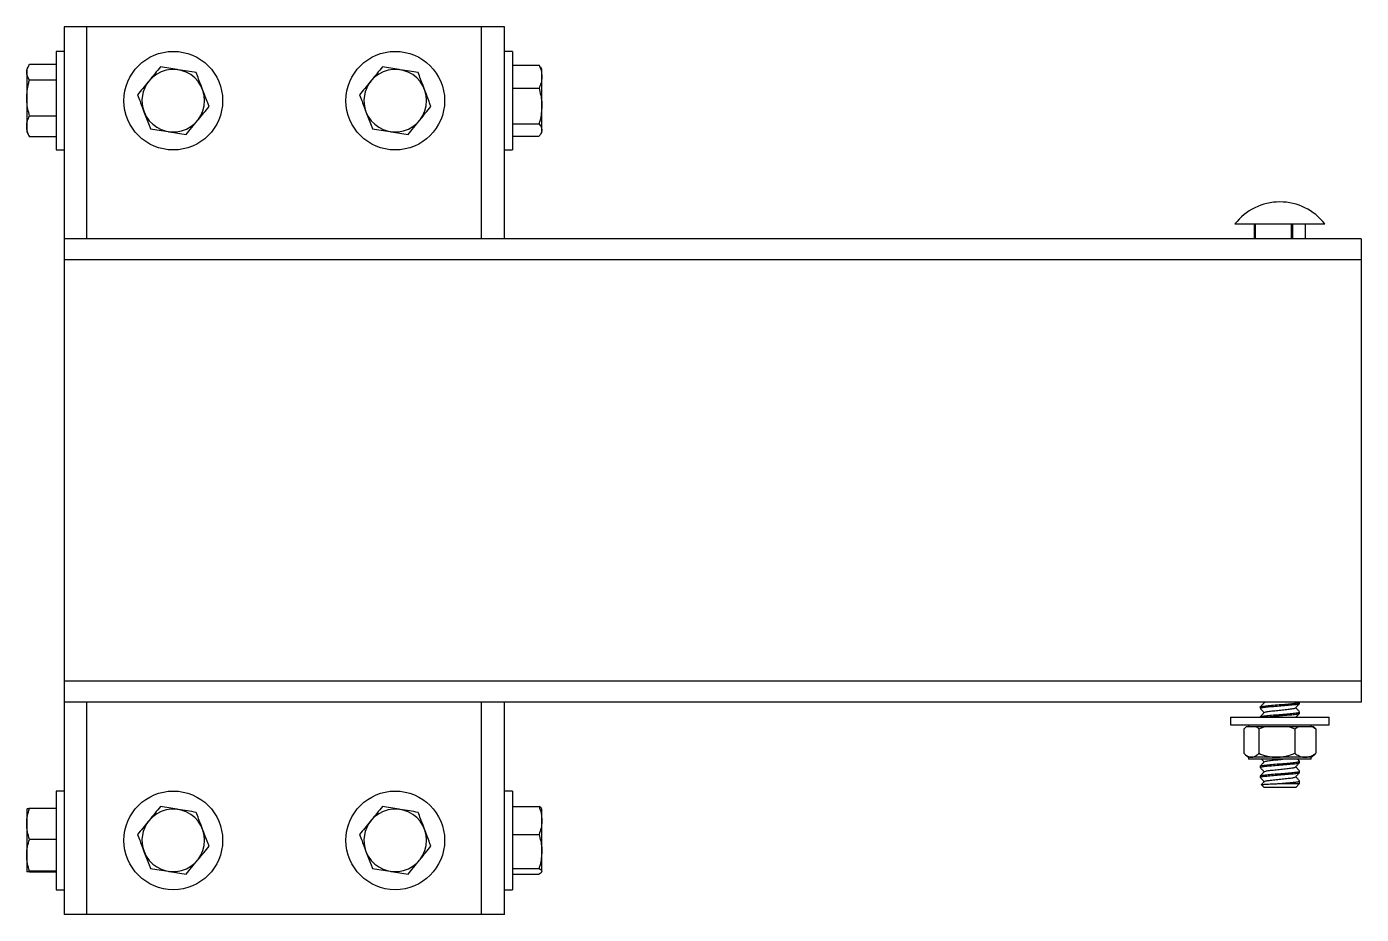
# Model space of a CAD drawing. Header units: millimetres. Extents: x -112 to 159, y -71 to 109.
import ezdxf

# ---------------------------------------------------------------- set-up
doc = ezdxf.new("R2010")
doc.units = ezdxf.units.MM

# ---------------------------------------------------------------- blocks, each defined once
blk = doc.blocks.new('DI_BRACO_S180_COL80_ESQ')
at = {"color": 7, "linetype": 'Continuous', "lineweight": 25}
for p, q in [((-44.65, 180), (-44.65, 0)), ((44.65, 180), (-44.65, 180)), ((-40, 137), (-40, 180)), ((40, 137), (40, 180)), ((44.65, 137), (44.65, 180)), ((-44.65, 175), (-46.25, 175)), ((-46.25, 175), (-46.25, 155)), ((46.25, 175), (44.65, 175)), ((46.25, 175), (46.25, 155)), ((-51.83, 172.02), (-52.22, 171.35)), ((-52.22, 171.35), (-52.22, 158.65)), ((-46.25, 172.31), (-51.65, 172.31)), ((46.25, 172.22), (51.65, 172.22)), ((51.96, 171.76), (51.65, 172.22)), ((52.22, 171.35), (51.98, 171.77)), ((52.22, 158.65), (52.22, 171.35)), ((-46.25, 169.19), (-51.65, 169.19)), ((46.25, 167.52), (51.65, 167.52)), ((-46.25, 161.89), (-51.65, 161.89)), ((46.25, 160.3), (51.65, 160.3)), ((-52.22, 158.65), (-51.83, 157.98)), ((-51.81, 157.99), (-51.65, 157.69)), ((-46.25, 157.69), (-51.65, 157.69)), ((46.25, 157.78), (51.65, 157.78)), ((51.98, 158.23), (52.22, 158.65)), ((-46.25, 155), (-44.65, 155)), ((44.65, 155), (46.25, 155)), ((192.72, 140), (210.97, 140)), ((196.66, 140), (196.66, 137)), ((196.8, 140), (196.8, 137)), ((204.17, 137), (204.17, 140)), ((204.43, 140), (204.43, 137)), ((207.02, 137), (207.02, 140)), ((207.04, 137), (207.04, 140)), ((218.35, 137), (-44.65, 137)), ((218.35, 137), (218.35, 43)), ((218.35, 132.7), (-44.65, 132.7)), ((218.35, 47.3), (-44.65, 47.3)), ((218.35, 43), (-44.65, 43)), ((-40, 0), (-40, 43)), ((40, 0), (40, 43)), ((44.65, 0), (44.65, 43)), ((197.85, 42.03), (197.85, 41.78)), ((198.55, 43), (198.64, 42.91)), ((198.68, 42.94), (198.84, 43)), ((205.85, 42.78), (205.85, 43)), ((205.85, 40.78), (205.85, 41.03)), ((191.85, 40), (191.85, 38.4)), ((191.85, 40), (211.85, 40)), ((191.85, 38.4), (211.85, 38.4)), ((208.7, 37.99), (195, 37.99)), ((195.5, 38.4), (195.5, 37.99)), ((197.55, 37.61), (198.63, 37.99)), ((197.85, 40.03), (197.85, 40)), ((203.76, 37.99), (204.84, 37.61)), ((204.84, 37.61), (205.48, 37.99)), ((208.2, 37.99), (208.2, 38.4)), ((208.5, 37.99), (209.14, 37.61)), ((208.81, 37.91), (208.7, 37.99)), ((211.85, 38.4), (211.85, 40)), ((194.56, 37.61), (194.56, 32.65)), ((197.55, 37.61), (197.55, 32.65)), ((204.84, 37.61), (204.84, 32.65)), ((209.14, 37.61), (209.14, 32.65)), ((194.89, 32.34), (195.5, 31.85)), ((195.5, 31.85), (195.5, 31.47)), ((208.2, 31.85), (195.5, 31.85)), ((208.2, 31.47), (195.5, 31.47)), ((197.85, 30.03), (197.85, 29.78)), ((205.84, 31.06), (205.47, 31.47)), ((205.85, 30.78), (205.85, 31.03)), ((208.2, 31.85), (208.81, 32.34)), ((208.2, 31.47), (208.2, 31.85)), ((197.85, 28.03), (197.85, 27.78)), ((205.85, 28.78), (205.85, 29.03)), ((-44.65, 25), (-46.25, 25)), ((-46.25, 25), (-46.25, 5)), ((46.25, 25), (44.65, 25)), ((46.25, 25), (46.25, 5)), ((198.1, 26.25), (198.65, 25.7)), ((205.05, 25.7), (198.65, 25.7)), ((201.45, 26.5), (205.85, 26.5)), ((205.05, 25.7), (205.85, 26.5)), ((205.85, 26.5), (205.85, 27.03)), ((46.25, 21.86), (51.65, 21.86)), ((-52.22, 21.35), (-52.22, 21.35)), ((-52.22, 21.35), (-52.22, 8.65)), ((-46.25, 21.45), (-51.65, 21.45)), ((52.22, 8.73), (52.22, 21.35)), ((-46.25, 15.2), (-51.65, 15.2)), ((46.25, 16.18), (51.65, 16.18)), ((-46.25, 8.75), (-51.65, 8.75)), ((-46.25, 8.55), (-51.65, 8.55)), ((46.25, 9.32), (51.65, 9.32)), ((46.25, 8.14), (51.65, 8.14)), ((-46.25, 5), (-44.65, 5)), ((44.65, 5), (46.25, 5)), ((44.65, 0), (-44.65, 0))]:
    blk.add_line(p, q, dxfattribs=at)
for centre in [(-22.5, 165), (22.5, 165), (-22.5, 15), (22.5, 15)]:
    blk.add_circle(centre, 10, dxfattribs=at)
for centre, radius, start, end in [((-22.5, 165), 6.35, 200.7452, 140.7452), ((22.5, 165), 6.35, 200.7452, 140.7452), ((-22.5, 165), 6.35, 140.7452, 200.7452), ((22.5, 165), 6.35, 140.7452, 200.7452), ((201.85, 132.92), 11.55, 90.0124, 142.1847), ((201.85, 132.92), 11.55, 37.8153, 89.9876), ((-22.5, 15), 6.35, 140.7452, 200.7452), ((-22.5, 15), 6.35, 200.7452, 140.7452), ((22.5, 15), 6.35, 140.7452, 200.7452), ((22.5, 15), 6.35, 200.7452, 140.7452)]:
    blk.add_arc(centre, radius, start, end, dxfattribs=at)
for points, knots in [([(-52.22, 170.75), (-52.22, 170.79), (-52.21, 171.07), (-52.09, 171.59), (-51.8, 172.07), (-51.65, 172.31)], [0, 0, 0, 0, 0.070076, 0.530777, 1, 1, 1, 1]), ([(-51.65, 169.19), (-51.81, 169.45), (-52.13, 169.96), (-52.19, 170.48), (-52.22, 170.75)], [0, 0, 0, 0, 0.495458, 1, 1, 1, 1]), ([(-25.1, 171.86), (-25.47, 171.4), (-26.23, 170.47), (-27.02, 169.5), (-27.42, 169.02)], [0, 0, 0, 0, 0.495458, 1, 1, 1, 1]), ([(-21.48, 171.27), (-21.56, 171.28), (-22.21, 171.39), (-23.44, 171.59), (-24.54, 171.77), (-25.1, 171.86)], [0, 0, 0, 0, 0.070076, 0.530777, 1, 1, 1, 1]), ([(-17.86, 170.68), (-18.45, 170.77), (-19.63, 170.97), (-20.86, 171.17), (-21.48, 171.27)], [0, 0, 0, 0, 0.495458, 1, 1, 1, 1]), ([(-16.56, 167.25), (-16.66, 167.52), (-17.1, 168.68), (-17.53, 169.81), (-17.86, 170.68)], [0, 0, 0, 0, 0.231849, 1, 1, 1, 1]), ([(19.9, 171.86), (19.53, 171.4), (18.77, 170.47), (17.98, 169.5), (17.58, 169.02)], [0, 0, 0, 0, 0.495458, 1, 1, 1, 1]), ([(23.52, 171.27), (23.44, 171.28), (22.79, 171.39), (21.56, 171.59), (20.46, 171.77), (19.9, 171.86)], [0, 0, 0, 0, 0.0700758, 0.5307771, 1, 1, 1, 1]), ([(27.14, 170.68), (26.55, 170.77), (25.37, 170.97), (24.14, 171.17), (23.52, 171.27)], [0, 0, 0, 0, 0.495458, 1, 1, 1, 1]), ([(28.44, 167.25), (28.34, 167.52), (27.9, 168.68), (27.47, 169.81), (27.14, 170.68)], [0, 0, 0, 0, 0.231849, 1, 1, 1, 1]), ([(51.65, 172.22), (51.81, 171.84), (52.13, 171.07), (52.19, 170.27), (52.22, 169.87)], [0, 0, 0, 0, 0.495458, 1, 1, 1, 1]), ([(-52.22, 165.54), (-52.15, 166.52), (-52.06, 167.75), (-51.72, 168.94), (-51.65, 169.19)], [0, 0, 0, 0, 0.788999, 1, 1, 1, 1]), ([(-27.42, 169.02), (-27.47, 168.95), (-27.89, 168.44), (-28.67, 167.48), (-29.38, 166.62), (-29.74, 166.18)], [0, 0, 0, 0, 0.070076, 0.530777, 1, 1, 1, 1]), ([(17.58, 169.02), (17.53, 168.95), (17.11, 168.44), (16.33, 167.48), (15.62, 166.62), (15.26, 166.18)], [0, 0, 0, 0, 0.0700758, 0.5307771, 1, 1, 1, 1]), ([(52.22, 169.87), (52.22, 169.81), (52.21, 169.39), (52.09, 168.6), (51.8, 167.88), (51.65, 167.52)], [0, 0, 0, 0, 0.070076, 0.530777, 1, 1, 1, 1]), ([(-51.65, 161.89), (-51.88, 162.81), (-52.19, 164.02), (-52.21, 165.25), (-52.22, 165.54)], [0, 0, 0, 0, 0.768151, 1, 1, 1, 1]), ([(-29.74, 166.18), (-29.41, 165.31), (-28.98, 164.18), (-28.54, 163.02), (-28.44, 162.75)], [0, 0, 0, 0, 0.7681507, 1, 1, 1, 1]), ([(-15.26, 163.82), (-15.35, 164.06), (-15.78, 165.17), (-16.21, 166.33), (-16.56, 167.25)], [0, 0, 0, 0, 0.211001, 1, 1, 1, 1]), ([(15.26, 166.18), (15.59, 165.31), (16.02, 164.18), (16.46, 163.02), (16.56, 162.75)], [0, 0, 0, 0, 0.768151, 1, 1, 1, 1]), ([(29.74, 163.82), (29.65, 164.06), (29.22, 165.17), (28.79, 166.33), (28.44, 167.25)], [0, 0, 0, 0, 0.211001, 1, 1, 1, 1]), ([(51.65, 167.52), (51.88, 166.6), (52.19, 165.41), (52.21, 164.19), (52.22, 163.91)], [0, 0, 0, 0, 0.7681507, 1, 1, 1, 1]), ([(-28.44, 162.75), (-28.09, 161.83), (-27.65, 160.67), (-27.23, 159.56), (-27.14, 159.32)], [0, 0, 0, 0, 0.788999, 1, 1, 1, 1]), ([(-17.58, 160.98), (-17.53, 161.05), (-17.11, 161.56), (-16.33, 162.52), (-15.62, 163.38), (-15.26, 163.82)], [0, 0, 0, 0, 0.0700758, 0.5307771, 1, 1, 1, 1]), ([(16.56, 162.75), (16.91, 161.83), (17.35, 160.67), (17.77, 159.56), (17.86, 159.32)], [0, 0, 0, 0, 0.7889992, 1, 1, 1, 1]), ([(27.42, 160.98), (27.47, 161.05), (27.89, 161.56), (28.67, 162.52), (29.38, 163.38), (29.74, 163.82)], [0, 0, 0, 0, 0.070076, 0.530777, 1, 1, 1, 1]), ([(52.22, 163.91), (52.15, 162.94), (52.06, 161.72), (51.72, 160.54), (51.65, 160.3)], [0, 0, 0, 0, 0.788999, 1, 1, 1, 1]), ([(-52.22, 159.79), (-52.22, 159.84), (-52.21, 160.22), (-52.09, 160.93), (-51.8, 161.56), (-51.65, 161.89)], [0, 0, 0, 0, 0.070076, 0.530777, 1, 1, 1, 1]), ([(-51.65, 157.69), (-51.81, 158.03), (-52.13, 158.72), (-52.19, 159.43), (-52.22, 159.79)], [0, 0, 0, 0, 0.495458, 1, 1, 1, 1]), ([(-19.9, 158.14), (-19.53, 158.6), (-18.77, 159.53), (-17.98, 160.5), (-17.58, 160.98)], [0, 0, 0, 0, 0.495458, 1, 1, 1, 1]), ([(25.1, 158.14), (25.47, 158.6), (26.23, 159.53), (27.02, 160.5), (27.42, 160.98)], [0, 0, 0, 0, 0.495458, 1, 1, 1, 1]), ([(51.65, 160.3), (51.81, 160.09), (52.13, 159.68), (52.19, 159.25), (52.22, 159.04)], [0, 0, 0, 0, 0.495458, 1, 1, 1, 1]), ([(-27.14, 159.32), (-26.55, 159.23), (-25.37, 159.03), (-24.14, 158.83), (-23.52, 158.73)], [0, 0, 0, 0, 0.495458, 1, 1, 1, 1]), ([(-23.52, 158.73), (-23.44, 158.72), (-22.79, 158.61), (-21.56, 158.41), (-20.46, 158.23), (-19.9, 158.14)], [0, 0, 0, 0, 0.070076, 0.530777, 1, 1, 1, 1]), ([(17.86, 159.32), (18.45, 159.23), (19.63, 159.03), (20.86, 158.83), (21.48, 158.73)], [0, 0, 0, 0, 0.495458, 1, 1, 1, 1]), ([(21.48, 158.73), (21.56, 158.72), (22.21, 158.61), (23.44, 158.41), (24.54, 158.23), (25.1, 158.14)], [0, 0, 0, 0, 0.070076, 0.530777, 1, 1, 1, 1]), ([(52.22, 159.04), (52.22, 159.01), (52.21, 158.78), (52.09, 158.35), (51.8, 157.97), (51.65, 157.78)], [0, 0, 0, 0, 0.070076, 0.530777, 1, 1, 1, 1]), ([(197.89, 42.03), (197.88, 42.04), (197.78, 42.09), (198.19, 42.17), (199.1, 42.3), (200.49, 42.43), (202.07, 42.55), (203.63, 42.68), (204.89, 42.8), (205.72, 42.92), (205.78, 43), (205.81, 43.03)], [0, 0, 0, 0, 0.017406, 0.1421357, 0.2668655, 0.3924461, 0.5169412, 0.6421357, 0.7673302, 0.8918254, 1, 1, 1, 1]), ([(197.89, 41.78), (197.88, 41.79), (197.78, 41.84), (198.19, 41.92), (199.1, 42.05), (200.49, 42.18), (202.07, 42.3), (203.63, 42.43), (204.89, 42.55), (205.72, 42.67), (205.78, 42.75), (205.81, 42.78)], [0, 0, 0, 0, 0.017406, 0.142136, 0.266865, 0.392446, 0.516941, 0.642136, 0.76733, 0.891825, 1, 1, 1, 1]), ([(197.89, 40.03), (197.88, 40.04), (197.78, 40.09), (198.19, 40.17), (199.1, 40.3), (200.49, 40.43), (202.07, 40.55), (203.63, 40.68), (204.89, 40.8), (205.72, 40.92), (205.78, 41), (205.81, 41.03)], [0, 0, 0, 0, 0.017406, 0.142136, 0.266865, 0.392446, 0.516941, 0.642136, 0.76733, 0.891825, 1, 1, 1, 1]), ([(198.66, 42.94), (198.53, 42.79), (198.26, 42.5), (197.99, 42.2), (197.86, 42.06)], [0, 0, 0, 0, 0.4999138, 1, 1, 1, 1]), ([(197.86, 41.76), (197.99, 41.61), (198.25, 41.33), (198.51, 41.05), (198.64, 40.91)], [0, 0, 0, 0, 0.516982, 1, 1, 1, 1]), ([(198.66, 40.94), (198.53, 40.79), (198.26, 40.5), (197.99, 40.2), (197.86, 40.06)], [0, 0, 0, 0, 0.4999138, 1, 1, 1, 1]), ([(198.68, 40.94), (198.75, 40.97), (198.88, 41.05), (199.66, 41.17), (200.76, 41.3), (202.03, 41.42), (203.27, 41.55), (204.28, 41.68), (204.91, 41.78), (204.96, 41.85), (204.98, 41.88)], [0, 0, 0, 0, 0.121806, 0.253836, 0.386774, 0.518554, 0.651079, 0.783605, 0.915385, 1, 1, 1, 1]), ([(198.81, 40), (198.92, 40.02), (199.33, 40.07), (200.51, 40.18), (202.07, 40.3), (203.63, 40.43), (204.89, 40.55), (205.72, 40.67), (205.78, 40.75), (205.81, 40.78)], [0, 0, 0, 0, 0.063132, 0.22361, 0.382702, 0.542687, 0.702673, 0.861764, 1, 1, 1, 1]), ([(205.04, 41.88), (205.17, 42.03), (205.44, 42.32), (205.71, 42.61), (205.84, 42.76)], [0, 0, 0, 0, 0.499921, 1, 1, 1, 1]), ([(205.84, 41.06), (205.71, 41.2), (205.45, 41.49), (205.19, 41.77), (205.06, 41.91)], [0, 0, 0, 0, 0.516863, 1, 1, 1, 1]), ([(205.15, 40), (205.24, 40.11), (205.47, 40.36), (205.71, 40.61), (205.84, 40.76)], [0, 0, 0, 0, 0.420541, 1, 1, 1, 1]), ([(194.56, 37.61), (194.64, 37.68), (194.78, 37.82), (194.93, 37.94), (195, 37.99)], [0, 0, 0, 0, 0.539645, 1, 1, 1, 1]), ([(197.11, 37.99), (197.16, 37.95), (197.31, 37.84), (197.46, 37.7), (197.55, 37.61)], [0, 0, 0, 0, 0.36435, 1, 1, 1, 1]), ([(208.81, 37.91), (208.83, 37.89), (208.94, 37.8), (209.05, 37.7), (209.14, 37.61)], [0, 0, 0, 0, 0.164191, 1, 1, 1, 1]), ([(194.56, 32.65), (194.68, 32.53), (194.98, 32.25), (195.48, 31.93), (195.86, 31.88), (196.05, 31.85)], [0, 0, 0, 0, 0.263714, 0.627704, 1, 1, 1, 1]), ([(196.05, 31.85), (196.11, 31.86), (196.37, 31.87), (196.83, 32.04), (197.27, 32.37), (197.51, 32.6), (197.55, 32.65)], [0, 0, 0, 0, 0.115379, 0.505024, 0.904755, 1, 1, 1, 1]), ([(197.55, 32.65), (198.06, 32.46), (198.82, 32.17), (199.89, 31.95), (200.6, 31.86), (201.04, 31.86), (201.2, 31.85)], [0, 0, 0, 0, 0.4297568, 0.6489896, 0.8701248, 1, 1, 1, 1]), ([(201.2, 31.85), (201.66, 31.88), (202.6, 31.93), (203.82, 32.25), (204.55, 32.53), (204.84, 32.65)], [0, 0, 0, 0, 0.370167, 0.750364, 1, 1, 1, 1]), ([(204.84, 32.65), (205.14, 32.46), (205.74, 32.08), (206.48, 31.87), (206.9, 31.86), (206.99, 31.85)], [0, 0, 0, 0, 0.42997, 0.87006, 1, 1, 1, 1]), ([(206.99, 31.85), (207.27, 31.88), (207.82, 31.93), (208.54, 32.25), (208.97, 32.53), (209.14, 32.65)], [0, 0, 0, 0, 0.370167, 0.750364, 1, 1, 1, 1]), ([(208.79, 32.36), (208.86, 32.41), (208.98, 32.49), (209.1, 32.6), (209.14, 32.65)], [0, 0, 0, 0, 0.604851, 1, 1, 1, 1]), ([(197.89, 30.03), (197.88, 30.04), (197.78, 30.09), (198.19, 30.17), (199.1, 30.3), (200.49, 30.43), (202.07, 30.55), (203.63, 30.68), (204.89, 30.8), (205.72, 30.92), (205.78, 31), (205.81, 31.03)], [0, 0, 0, 0, 0.017406, 0.1421357, 0.2668655, 0.3924461, 0.5169412, 0.6421357, 0.7673302, 0.8918254, 1, 1, 1, 1]), ([(197.89, 29.78), (197.88, 29.79), (197.78, 29.84), (198.19, 29.92), (199.1, 30.05), (200.49, 30.18), (202.07, 30.3), (203.63, 30.43), (204.89, 30.55), (205.72, 30.67), (205.78, 30.75), (205.81, 30.78)], [0, 0, 0, 0, 0.017406, 0.142136, 0.266865, 0.392446, 0.516941, 0.642136, 0.76733, 0.891825, 1, 1, 1, 1]), ([(198.66, 30.94), (198.53, 30.79), (198.26, 30.5), (197.99, 30.2), (197.86, 30.06)], [0, 0, 0, 0, 0.4999138, 1, 1, 1, 1]), ([(198.13, 31.47), (198.17, 31.42), (198.34, 31.23), (198.51, 31.05), (198.64, 30.91)], [0, 0, 0, 0, 0.261768, 1, 1, 1, 1]), ([(198.68, 30.94), (198.75, 30.97), (198.88, 31.05), (199.67, 31.17), (200.75, 31.3), (201.76, 31.4), (202.29, 31.45), (202.42, 31.47)], [0, 0, 0, 0, 0.216731, 0.451653, 0.688189, 0.922667, 1, 1, 1, 1]), ([(198.68, 28.94), (198.75, 28.97), (198.88, 29.05), (199.66, 29.17), (200.76, 29.3), (202.03, 29.42), (203.27, 29.55), (204.28, 29.68), (204.91, 29.78), (204.96, 29.85), (204.98, 29.88)], [0, 0, 0, 0, 0.121806, 0.253836, 0.386774, 0.518554, 0.651079, 0.783605, 0.915385, 1, 1, 1, 1]), ([(205.04, 29.88), (205.17, 30.03), (205.44, 30.32), (205.71, 30.61), (205.84, 30.76)], [0, 0, 0, 0, 0.499921, 1, 1, 1, 1]), ([(205.84, 29.06), (205.71, 29.2), (205.45, 29.49), (205.19, 29.77), (205.06, 29.91)], [0, 0, 0, 0, 0.516863, 1, 1, 1, 1]), ([(197.89, 28.03), (197.88, 28.04), (197.78, 28.09), (198.19, 28.17), (199.1, 28.3), (200.49, 28.43), (202.07, 28.55), (203.63, 28.68), (204.89, 28.8), (205.72, 28.92), (205.78, 29), (205.81, 29.03)], [0, 0, 0, 0, 0.017406, 0.142136, 0.266865, 0.392446, 0.516941, 0.642136, 0.76733, 0.891825, 1, 1, 1, 1]), ([(197.89, 27.78), (197.88, 27.79), (197.78, 27.84), (198.19, 27.92), (199.1, 28.05), (200.49, 28.18), (202.07, 28.3), (203.63, 28.43), (204.89, 28.55), (205.72, 28.67), (205.78, 28.75), (205.81, 28.78)], [0, 0, 0, 0, 0.017406, 0.142136, 0.266865, 0.392446, 0.516941, 0.642136, 0.76733, 0.891825, 1, 1, 1, 1]), ([(197.86, 29.76), (197.99, 29.61), (198.25, 29.33), (198.51, 29.05), (198.64, 28.91)], [0, 0, 0, 0, 0.516982, 1, 1, 1, 1]), ([(198.66, 28.94), (198.53, 28.79), (198.26, 28.5), (197.99, 28.2), (197.86, 28.06)], [0, 0, 0, 0, 0.4999138, 1, 1, 1, 1]), ([(197.86, 27.76), (197.99, 27.61), (198.25, 27.33), (198.51, 27.05), (198.64, 26.91)], [0, 0, 0, 0, 0.516982, 1, 1, 1, 1]), ([(198.68, 26.94), (198.75, 26.97), (198.88, 27.05), (199.66, 27.17), (200.76, 27.3), (202.03, 27.42), (203.27, 27.55), (204.28, 27.68), (204.91, 27.78), (204.96, 27.85), (204.98, 27.88)], [0, 0, 0, 0, 0.121806, 0.253836, 0.386774, 0.518554, 0.651079, 0.783605, 0.915385, 1, 1, 1, 1]), ([(205.04, 27.88), (205.17, 28.03), (205.44, 28.32), (205.71, 28.61), (205.84, 28.76)], [0, 0, 0, 0, 0.4999205, 1, 1, 1, 1]), ([(205.84, 27.06), (205.71, 27.2), (205.45, 27.49), (205.19, 27.77), (205.06, 27.91)], [0, 0, 0, 0, 0.516863, 1, 1, 1, 1]), ([(198.66, 26.94), (198.53, 26.79), (198.34, 26.58), (198.15, 26.37), (198.1, 26.31)], [0, 0, 0, 0, 0.707191, 1, 1, 1, 1]), ([(198.12, 26.29), (198.12, 26.3), (198.1, 26.32), (198.51, 26.36), (199.31, 26.41), (200.35, 26.46), (201.11, 26.49), (201.45, 26.5)], [0, 0, 0, 0, 0.096258, 0.330467, 0.569308, 0.810104, 1, 1, 1, 1]), ([(201.45, 26.5), (201.81, 26.53), (202.55, 26.59), (203.75, 26.69), (204.89, 26.8), (205.72, 26.92), (205.78, 27), (205.81, 27.03)], [0, 0, 0, 0, 0.164684, 0.328447, 0.563382, 0.797004, 1, 1, 1, 1]), ([(-25.1, 21.86), (-25.47, 21.4), (-26.23, 20.47), (-27.02, 19.5), (-27.42, 19.02)], [0, 0, 0, 0, 0.495458, 1, 1, 1, 1]), ([(-21.48, 21.27), (-21.56, 21.28), (-22.21, 21.39), (-23.44, 21.59), (-24.54, 21.77), (-25.1, 21.86)], [0, 0, 0, 0, 0.070076, 0.530777, 1, 1, 1, 1]), ([(19.9, 21.86), (19.53, 21.4), (18.77, 20.47), (17.98, 19.5), (17.58, 19.02)], [0, 0, 0, 0, 0.495458, 1, 1, 1, 1]), ([(23.52, 21.27), (23.44, 21.28), (22.79, 21.39), (21.56, 21.59), (20.46, 21.77), (19.9, 21.86)], [0, 0, 0, 0, 0.0700758, 0.5307771, 1, 1, 1, 1]), ([(51.65, 21.86), (51.81, 21.4), (52.13, 20.47), (52.19, 19.5), (52.22, 19.02)], [0, 0, 0, 0, 0.495458, 1, 1, 1, 1]), ([(52.22, 21.27), (52.22, 21.28), (52.21, 21.39), (52.09, 21.59), (51.8, 21.77), (51.65, 21.86)], [0, 0, 0, 0, 0.070076, 0.530777, 1, 1, 1, 1]), ([(-52.22, 18.32), (-52.22, 18.4), (-52.21, 18.96), (-52.09, 20.01), (-51.8, 20.97), (-51.65, 21.45)], [0, 0, 0, 0, 0.070076, 0.530777, 1, 1, 1, 1]), ([(-51.65, 21.45), (-51.72, 21.44), (-52.06, 21.41), (-52.15, 21.37), (-52.22, 21.35)], [0, 0, 0, 0, 0.211001, 1, 1, 1, 1]), ([(-27.42, 19.02), (-27.47, 18.95), (-27.89, 18.44), (-28.67, 17.48), (-29.38, 16.62), (-29.74, 16.18)], [0, 0, 0, 0, 0.070076, 0.530777, 1, 1, 1, 1]), ([(-17.86, 20.68), (-18.45, 20.77), (-19.63, 20.97), (-20.86, 21.17), (-21.48, 21.27)], [0, 0, 0, 0, 0.495458, 1, 1, 1, 1]), ([(-16.56, 17.25), (-16.66, 17.52), (-17.1, 18.68), (-17.53, 19.81), (-17.86, 20.68)], [0, 0, 0, 0, 0.231849, 1, 1, 1, 1]), ([(17.58, 19.02), (17.53, 18.95), (17.11, 18.44), (16.33, 17.48), (15.62, 16.62), (15.26, 16.18)], [0, 0, 0, 0, 0.070076, 0.530777, 1, 1, 1, 1]), ([(27.14, 20.68), (26.55, 20.77), (25.37, 20.97), (24.14, 21.17), (23.52, 21.27)], [0, 0, 0, 0, 0.495458, 1, 1, 1, 1]), ([(28.44, 17.25), (28.34, 17.52), (27.9, 18.68), (27.47, 19.81), (27.14, 20.68)], [0, 0, 0, 0, 0.231849, 1, 1, 1, 1]), ([(52.22, 19.02), (52.22, 18.95), (52.21, 18.44), (52.09, 17.48), (51.8, 16.62), (51.65, 16.18)], [0, 0, 0, 0, 0.070076, 0.530777, 1, 1, 1, 1]), ([(-51.65, 15.2), (-51.81, 15.7), (-52.13, 16.73), (-52.19, 17.79), (-52.22, 18.32)], [0, 0, 0, 0, 0.495458, 1, 1, 1, 1]), ([(-15.26, 13.82), (-15.35, 14.06), (-15.78, 15.17), (-16.21, 16.33), (-16.56, 17.25)], [0, 0, 0, 0, 0.211001, 1, 1, 1, 1]), ([(29.74, 13.82), (29.65, 14.06), (29.22, 15.17), (28.79, 16.33), (28.44, 17.25)], [0, 0, 0, 0, 0.211001, 1, 1, 1, 1]), ([(-52.22, 11.97), (-52.22, 12.05), (-52.21, 12.63), (-52.09, 13.72), (-51.8, 14.7), (-51.65, 15.2)], [0, 0, 0, 0, 0.070076, 0.530777, 1, 1, 1, 1]), ([(-29.74, 16.18), (-29.41, 15.31), (-28.98, 14.18), (-28.54, 13.02), (-28.44, 12.75)], [0, 0, 0, 0, 0.768151, 1, 1, 1, 1]), ([(-17.58, 10.98), (-17.53, 11.05), (-17.11, 11.56), (-16.33, 12.52), (-15.62, 13.38), (-15.26, 13.82)], [0, 0, 0, 0, 0.070076, 0.530777, 1, 1, 1, 1]), ([(15.26, 16.18), (15.59, 15.31), (16.02, 14.18), (16.46, 13.02), (16.56, 12.75)], [0, 0, 0, 0, 0.768151, 1, 1, 1, 1]), ([(27.42, 10.98), (27.47, 11.05), (27.89, 11.56), (28.67, 12.52), (29.38, 13.38), (29.74, 13.82)], [0, 0, 0, 0, 0.070076, 0.530777, 1, 1, 1, 1]), ([(51.65, 16.18), (51.88, 15.31), (52.19, 14.18), (52.21, 13.02), (52.22, 12.75)], [0, 0, 0, 0, 0.768151, 1, 1, 1, 1]), ([(-51.65, 8.75), (-51.81, 9.27), (-52.13, 10.33), (-52.19, 11.42), (-52.22, 11.97)], [0, 0, 0, 0, 0.495458, 1, 1, 1, 1]), ([(-28.44, 12.75), (-28.09, 11.83), (-27.65, 10.67), (-27.23, 9.56), (-27.14, 9.32)], [0, 0, 0, 0, 0.788999, 1, 1, 1, 1]), ([(-19.9, 8.14), (-19.53, 8.6), (-18.77, 9.53), (-17.98, 10.5), (-17.58, 10.98)], [0, 0, 0, 0, 0.495458, 1, 1, 1, 1]), ([(16.56, 12.75), (16.91, 11.83), (17.35, 10.67), (17.77, 9.56), (17.86, 9.32)], [0, 0, 0, 0, 0.788999, 1, 1, 1, 1]), ([(25.1, 8.14), (25.47, 8.6), (26.23, 9.53), (27.02, 10.5), (27.42, 10.98)], [0, 0, 0, 0, 0.495458, 1, 1, 1, 1]), ([(52.22, 12.75), (52.15, 11.83), (52.06, 10.67), (51.72, 9.56), (51.65, 9.32)], [0, 0, 0, 0, 0.788999, 1, 1, 1, 1]), ([(-52.22, 8.65), (-52.15, 8.68), (-52.06, 8.71), (-51.72, 8.74), (-51.65, 8.75)], [0, 0, 0, 0, 0.788999, 1, 1, 1, 1]), ([(-51.65, 8.55), (-51.88, 8.58), (-52.19, 8.61), (-52.21, 8.64), (-52.22, 8.65)], [0, 0, 0, 0, 0.768151, 1, 1, 1, 1]), ([(-27.14, 9.32), (-26.55, 9.23), (-25.37, 9.03), (-24.14, 8.83), (-23.52, 8.73)], [0, 0, 0, 0, 0.495458, 1, 1, 1, 1]), ([(-23.52, 8.73), (-23.44, 8.72), (-22.79, 8.61), (-21.56, 8.41), (-20.46, 8.23), (-19.9, 8.14)], [0, 0, 0, 0, 0.0700758, 0.5307771, 1, 1, 1, 1]), ([(17.86, 9.32), (18.45, 9.23), (19.63, 9.03), (20.86, 8.83), (21.48, 8.73)], [0, 0, 0, 0, 0.495458, 1, 1, 1, 1]), ([(21.48, 8.73), (21.56, 8.72), (22.21, 8.61), (23.44, 8.41), (24.54, 8.23), (25.1, 8.14)], [0, 0, 0, 0, 0.070076, 0.530777, 1, 1, 1, 1]), ([(51.65, 9.32), (51.81, 9.23), (52.13, 9.03), (52.19, 8.83), (52.22, 8.73)], [0, 0, 0, 0, 0.495458, 1, 1, 1, 1]), ([(52.22, 8.73), (52.22, 8.72), (52.21, 8.61), (52.09, 8.41), (51.8, 8.23), (51.65, 8.14)], [0, 0, 0, 0, 0.0700758, 0.5307771, 1, 1, 1, 1])]:
    blk.add_open_spline(points, degree=3, knots=knots, dxfattribs=at)

msp = doc.modelspace()

# ---------------------------------------------------------------- block references
msp.add_blockref('DI_BRACO_S180_COL80_ESQ', (-59.83, -71.3))

doc.saveas('drawing.dxf')
